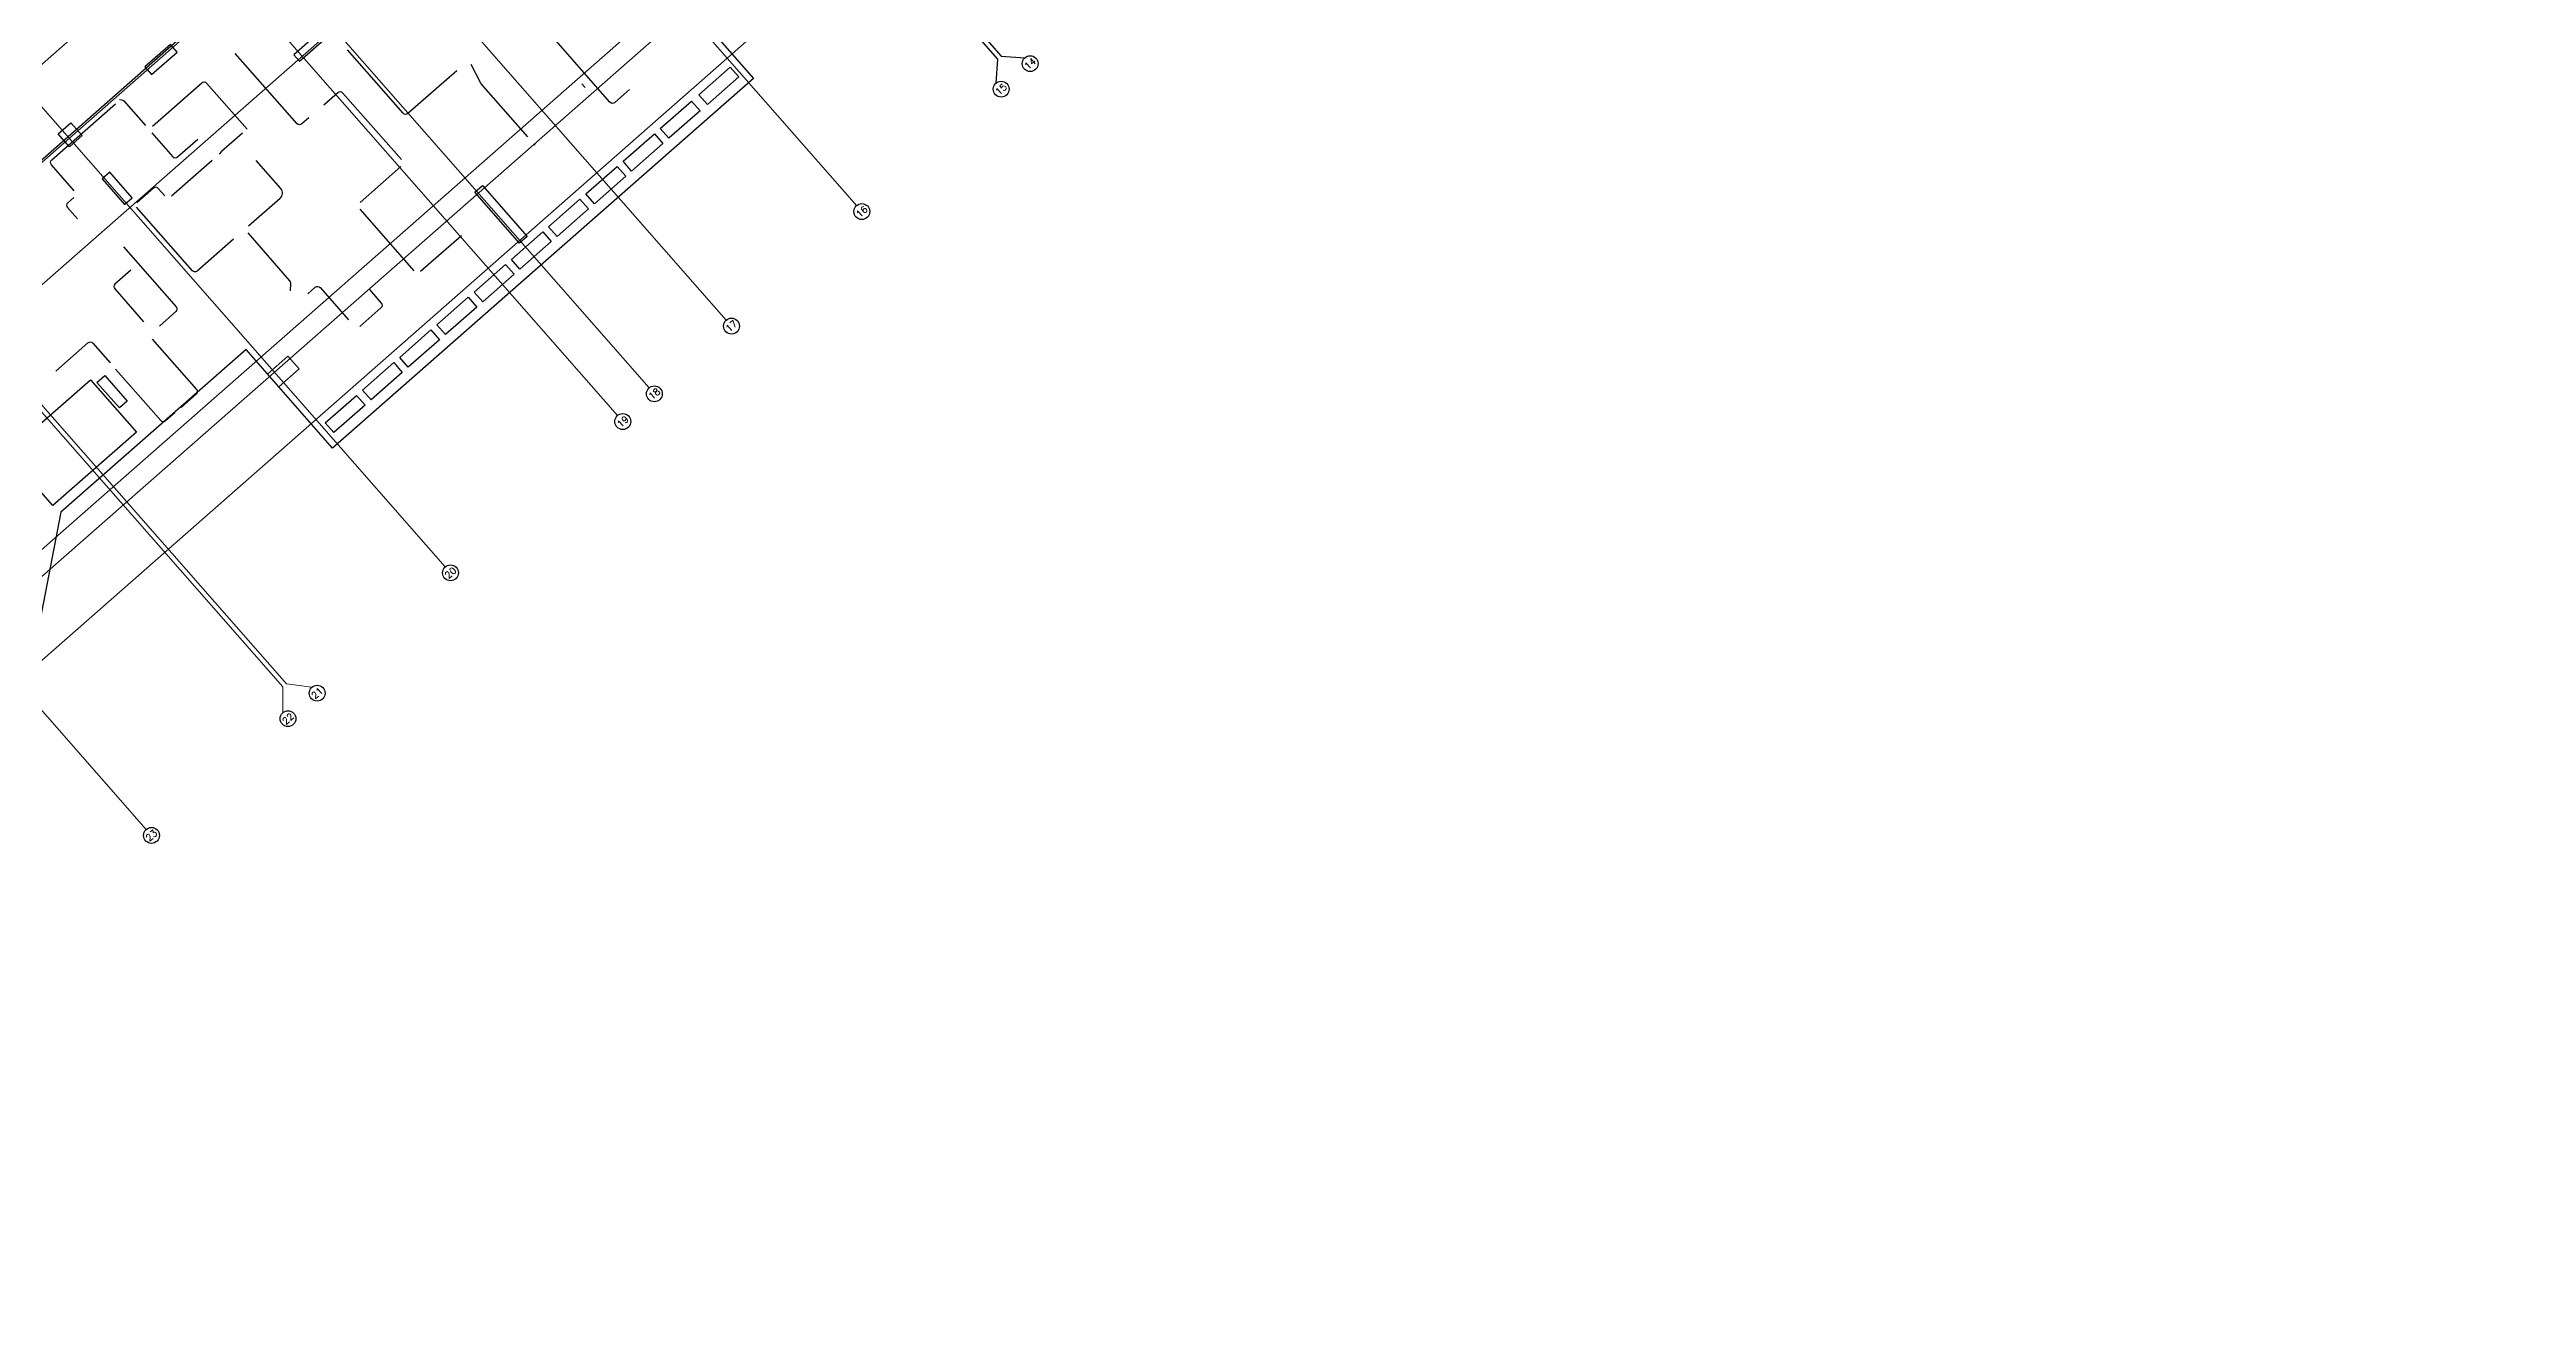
# Model space of a CAD drawing. Header units: metres. Extents: x 375833 to 375946, y 3316005 to 3316108.
# Drawn here: x 375872.9 to 375945.8, y 3316005.3 to 3316042.6 of the extents above; entities that cross this region are included whole.
import ezdxf
from ezdxf.enums import TextEntityAlignment as Align

# ---------------------------------------------------------------- set-up
doc = ezdxf.new("R2010")
doc.units = ezdxf.units.M
doc.header["$MEASUREMENT"] = 0
for name, color, linetype in [('Axes', 1, 'Continuous'), ('Column', 4, 'Continuous'), ('ElecConduit', 20, 'Continuous'), ('Opening', 2, 'Continuous'), ('S-GRID-CIRC', 3, 'Continuous'), ('S-GRID-CIRC-TEXT', 3, 'Continuous'), ('ShearWall', 14, 'Continuous'), ('Slab', 3, 'Continuous')]:
    doc.layers.add(name, color=color, linetype=linetype)
doc.styles.add('S-ROMANS', font='romans.shx', dxfattribs={"width": 0.75})

# ---------------------------------------------------------------- blocks, each defined once
blk = doc.blocks.new('S-GRID-CIRC')
at = {"layer": 'S-GRID-CIRC'}
blk.add_circle((0, 0), 0.35, dxfattribs=at)
at = {"layer": 'S-GRID-CIRC-TEXT', "color": 3, "style": 'S-ROMANS', "flags": 8}
blk.add_attdef('GRID-CIRC', text='', height=0.3, dxfattribs=at).set_placement((0, 0), align=Align.MIDDLE)

msp = doc.modelspace()

# ---------------------------------------------------------------- linework, layer by layer
at = {"layer": 'Axes', "lineweight": 0, "ltscale": 0.05}
for p, q in [((375841.876, 3316015.181), (375937.106, 3316098.777)), ((375843.307, 3316013.55), (375938.538, 3316097.146)), ((375845.095, 3316011.514), (375940.325, 3316095.109)), ((375849.35, 3316006.667), (375944.58, 3316090.262)), ((375945.801, 3316088.871), (375850.571, 3316005.276)), ((375871.265, 3316066.893), (375896.62, 3316038.009)), ((375867.425, 3316063.522), (375892.78, 3316034.638)), ((375865.155, 3316061.53), (375890.51, 3316032.646)), ((375864.223, 3316060.712), (375889.578, 3316031.828)), ((375859.151, 3316056.259), (375884.506, 3316027.375)), ((375850.343, 3316048.527), (375875.698, 3316019.643))]:
    msp.add_line(p, q, dxfattribs=at)
for points in [[(375848.624, 3316007.493), (375849.33, 3316007.447), (375943.809, 3316090.383), (375943.855, 3316091.088)], [(375855.127, 3316052.666), (375855.125, 3316052.068), (375879.825, 3316023.931), (375880.577, 3316023.832)], [(375854.425, 3316052.047), (375855.028, 3316051.967), (375879.719, 3316023.839), (375879.72, 3316023.08)]]:
    msp.add_lwpolyline(points, dxfattribs=at)
at = {"layer": 'Axes', "linetype": 'Continuous'}
for points in [[(375876.224, 3316071.249), (375876.179, 3316070.542), (375900.875, 3316042.409), (375901.579, 3316042.365)], [(375875.367, 3316070.497), (375876.074, 3316070.449), (375900.77, 3316042.317), (375900.722, 3316041.613)]]:
    msp.add_lwpolyline(points, dxfattribs=at)
at = {"layer": 'Column'}
for points in [[(375876.607, 3316042.529, 0), (375876.409, 3316042.754, 0), (375875.657, 3316042.094, 0), (375875.855, 3316041.869, 0), (375876.607, 3316042.529, 0)], [(375873.81, 3316040.074, 0), (375873.435, 3316039.744, 0), (375873.105, 3316040.12, 0), (375873.481, 3316040.45, 0), (375873.81, 3316040.074, 0)], [(375875.06, 3316038.044, 0), (375875.286, 3316038.242, 0), (375874.626, 3316038.994, 0), (375874.4, 3316038.796, 0), (375875.06, 3316038.044, 0)], [(375879.872, 3316033.578, 0), (375880.202, 3316033.202, 0), (375879.6, 3316032.675, 0), (375879.271, 3316033.05, 0), (375879.872, 3316033.578, 0)], [(375874.248, 3316032.807, 0), (375874.474, 3316033.005, 0), (375875.133, 3316032.254, 0), (375874.908, 3316032.056, 0), (375874.248, 3316032.807, 0)]]:
    msp.add_polyline3d(points, dxfattribs=at)
at = {"layer": 'ElecConduit'}
for points in [[(375884.843, 3316041.98), (375883.407, 3316040.718, -0.414215), (375883.266, 3316040.728), (375881.625, 3316042.596)], [(375889.935, 3316041.429), (375889.497, 3316041.045, -0.414214), (375889.356, 3316041.054), (375887.551, 3316043.11)], [(375880.489, 3316040.596), (375880.28, 3316040.413, -0.414214), (375880.139, 3316040.422), (375878.321, 3316042.492)], [(375886.938, 3316040.034), (375885.567, 3316041.595, -0.058732), (375885.554, 3316041.614), (375885.265, 3316042.163)], [(375874.911, 3316041.133), (375874.973, 3316041.127, -0.190876), (375875.039, 3316041.094), (375875.679, 3316040.364)], [(375875.879, 3316040.351), (375877.334, 3316041.628, -0.414212), (375877.475, 3316041.619), (375878.666, 3316040.262)], [(375880.928, 3316040.98), (375881.342, 3316041.343, -0.414214), (375881.483, 3316041.334), (375883.214, 3316039.363)], [(375873.578, 3316038.449), (375872.906, 3316039.214, -0.414215), (375872.915, 3316039.355), (375874.797, 3316041.006)], [(375875.866, 3316040.151), (375876.481, 3316039.451, 0.414214), (375876.622, 3316039.442), (375877.218, 3316039.965)], [(375878.71, 3316037.412), (375879.643, 3316038.231, 0.414214), (375879.661, 3316038.513), (375878.94, 3316039.334)], [(375873.565, 3316038.248), (375873.387, 3316038.092, 0.414214), (375873.378, 3316037.951), (375873.67, 3316037.618)], [(375876.242, 3316038.302), (375876.054, 3316038.515, 0.414214), (375875.913, 3316038.525), (375875.423, 3316038.095)], [(375878.272, 3316037.027), (375877.197, 3316036.084, -0.414214), (375877.056, 3316036.094), (375875.415, 3316037.964)], [(375875.025, 3316036.8), (375876.579, 3316035.029, -0.414214), (375876.57, 3316034.888), (375876.087, 3316034.463)], [(375879.948, 3316035.499), (375879.955, 3316035.731, 0.19064), (375879.931, 3316035.8), (375878.696, 3316037.206)], [(375875.24, 3316036.106), (375874.778, 3316035.7, 0.414214), (375874.769, 3316035.559), (375875.622, 3316034.587)], [(375880.461, 3316035.417), (375880.678, 3316035.608, -0.414214), (375880.819, 3316035.599), (375881.653, 3316034.649)], [(375882.273, 3316035.538), (375882.621, 3316035.142, -0.414214), (375882.612, 3316035), (375881.989, 3316034.454)], [(375873.033, 3316033.137), (375873.983, 3316033.972, -0.414214), (375874.124, 3316033.962), (375874.634, 3316033.381)], [(375875.873, 3316034.082), (375877.176, 3316032.598, -0.414214), (375877.167, 3316032.457), (375876.724, 3316032.068)], [(375876.538, 3316031.905), (375876.27, 3316031.669, -0.414214), (375876.129, 3316031.679), (375874.797, 3316033.196)]]:
    msp.add_lwpolyline(points, format="xyb", dxfattribs=at)
for points in [[(375888.528, 3316041.594), (375888.624, 3316041.485)], [(375878.529, 3316040.141), (375877.914, 3316039.601), (375877.85, 3316039.527)], [(375887.134, 3316039.812), (375887.15, 3316039.793)], [(375877.637, 3316039.34), (375876.441, 3316038.29)], [(375881.998, 3316038.106), (375883.201, 3316039.162)], [(375881.985, 3316037.906), (375883.579, 3316036.09)], [(375883.779, 3316036.077), (375884.982, 3316037.133)]]:
    msp.add_lwpolyline(points, dxfattribs=at)
at = {"layer": 'Opening'}
for points in [[(375874.583, 3316046.061, 0), (375875.473, 3316045.046, 0), (375875.601, 3316045.159, 0), (375877.178, 3316043.362, 0), (375871.323, 3316038.223, 0), (375868.856, 3316041.034, 0), (375874.583, 3316046.061, 0)], [(375893.149, 3316041.797, 0), (375892.227, 3316040.988, 0), (375891.975, 3316041.276, 0), (375892.896, 3316042.085, 0), (375893.149, 3316041.797, 0)], [(375892.012, 3316040.799, 0), (375891.091, 3316039.991, 0), (375890.838, 3316040.278, 0), (375891.76, 3316041.087, 0), (375892.012, 3316040.799, 0)], [(375890.915, 3316039.837, 0), (375889.994, 3316039.028, 0), (375889.742, 3316039.315, 0), (375890.663, 3316040.124, 0), (375890.915, 3316039.837, 0)], [(375889.819, 3316038.874, 0), (375888.898, 3316038.066, 0), (375888.645, 3316038.353, 0), (375889.567, 3316039.162, 0), (375889.819, 3316038.874, 0)], [(375888.723, 3316037.912, 0), (375887.801, 3316037.103, 0), (375887.549, 3316037.39, 0), (375888.47, 3316038.199, 0), (375888.723, 3316037.912, 0)], [(375887.626, 3316036.949, 0), (375886.705, 3316036.141, 0), (375886.452, 3316036.428, 0), (375887.374, 3316037.237, 0), (375887.626, 3316036.949, 0)], [(375886.53, 3316035.987, 0), (375885.608, 3316035.178, 0), (375885.356, 3316035.465, 0), (375886.277, 3316036.274, 0), (375886.53, 3316035.987, 0)], [(375885.433, 3316035.024, 0), (375884.512, 3316034.216, 0), (375884.259, 3316034.503, 0), (375885.181, 3316035.312, 0), (375885.433, 3316035.024, 0)], [(375884.337, 3316034.062, 0), (375883.415, 3316033.253, 0), (375883.163, 3316033.54, 0), (375884.084, 3316034.349, 0), (375884.337, 3316034.062, 0)], [(375883.24, 3316033.099, 0), (375882.319, 3316032.291, 0), (375882.066, 3316032.578, 0), (375882.988, 3316033.387, 0), (375883.24, 3316033.099, 0)], [(375875.407, 3316031.336, 0), (375872.949, 3316029.179, 0), (375871.597, 3316030.719, 0), (375874.054, 3316032.876, 0), (375875.407, 3316031.336, 0)], [(375882.144, 3316032.137, 0), (375881.222, 3316031.328, 0), (375880.97, 3316031.615, 0), (375881.891, 3316032.424, 0), (375882.144, 3316032.137, 0)]]:
    msp.add_polyline3d(points, dxfattribs=at)
at = {"layer": 'ShearWall'}
for points in [[(375880.045, 3316042.446, 0), (375880.21, 3316042.258, 0), (375881.412, 3316043.314, 0), (375881.247, 3316043.502, 0), (375880.045, 3316042.446, 0)], [(375885.373, 3316038.408, 0), (375885.598, 3316038.605, 0), (375886.918, 3316037.102, 0), (375886.692, 3316036.905, 0), (375885.373, 3316038.408, 0)]]:
    msp.add_polyline3d(points, dxfattribs=at)
at = {"layer": 'Slab'}
msp.add_polyline3d([(375895.209, 3316048.719, 0), (375895.407, 3316048.493, 0), (375891.037, 3316044.657, 0), (375893.584, 3316041.756, 0), (375881.183, 3316030.871, 0), (375878.637, 3316033.772, 0), (375873.183, 3316028.985, 0), (375872.206, 3316023.896, 0)], dxfattribs=at)

# ---------------------------------------------------------------- block references
at = {"layer": 'S-GRID-CIRC', "ltscale": 20}
ref = msp.add_blockref('S-GRID-CIRC', (375901.733, 3316042.19), dxfattribs=dict(at, xscale=0.667, yscale=0.667, zscale=0.667, rotation=221.2773505742023))
ref.add_attrib('GRID-CIRC', '14', dxfattribs={"layer": 'S-GRID-CIRC-TEXT', "color": 3, "height": 0.2001, "rotation": 41.27735, "style": 'S-ROMANS'}).set_placement((375901.733, 3316042.19), align=Align.MIDDLE)
ref = msp.add_blockref('S-GRID-CIRC', (375900.876, 3316041.437), dxfattribs=dict(at, xscale=0.667, yscale=0.667, zscale=0.667, rotation=221.2773505742023))
ref.add_attrib('GRID-CIRC', '15', dxfattribs={"layer": 'S-GRID-CIRC-TEXT', "color": 3, "height": 0.2001, "rotation": 41.27735, "style": 'S-ROMANS'}).set_placement((375900.876, 3316041.437), align=Align.MIDDLE)
ref = msp.add_blockref('S-GRID-CIRC', (375896.774, 3316037.834), dxfattribs=dict(at, xscale=0.667, yscale=0.667, zscale=0.667, rotation=221.2773505742023))
ref.add_attrib('GRID-CIRC', '16', dxfattribs={"layer": 'S-GRID-CIRC-TEXT', "color": 3, "height": 0.2001, "rotation": 41.27735, "style": 'S-ROMANS'}).set_placement((375896.774, 3316037.834), align=Align.MIDDLE)
ref = msp.add_blockref('S-GRID-CIRC', (375892.934, 3316034.463), dxfattribs=dict(at, xscale=0.667, yscale=0.667, zscale=0.667, rotation=221.2773505742023))
ref.add_attrib('GRID-CIRC', '17', dxfattribs={"layer": 'S-GRID-CIRC-TEXT', "color": 3, "height": 0.2001, "rotation": 41.27735, "style": 'S-ROMANS'}).set_placement((375892.934, 3316034.463), align=Align.MIDDLE)
ref = msp.add_blockref('S-GRID-CIRC', (375890.664, 3316032.47), dxfattribs=dict(at, xscale=0.667, yscale=0.667, zscale=0.667, rotation=221.2773505742023))
ref.add_attrib('GRID-CIRC', '18', dxfattribs={"layer": 'S-GRID-CIRC-TEXT', "color": 3, "height": 0.2001, "rotation": 41.27735, "style": 'S-ROMANS'}).set_placement((375890.664, 3316032.47), align=Align.MIDDLE)
ref = msp.add_blockref('S-GRID-CIRC', (375889.733, 3316031.652), dxfattribs=dict(at, xscale=0.667, yscale=0.667, zscale=0.667, rotation=221.2773505742023))
ref.add_attrib('GRID-CIRC', '19', dxfattribs={"layer": 'S-GRID-CIRC-TEXT', "color": 3, "height": 0.2001, "rotation": 41.27735, "style": 'S-ROMANS'}).set_placement((375889.733, 3316031.652), align=Align.MIDDLE)
ref = msp.add_blockref('S-GRID-CIRC', (375884.66, 3316027.199), dxfattribs=dict(at, xscale=0.667, yscale=0.667, zscale=0.667, rotation=221.2773505742023))
ref.add_attrib('GRID-CIRC', '20', dxfattribs={"layer": 'S-GRID-CIRC-TEXT', "color": 3, "height": 0.2001, "rotation": 41.27735, "style": 'S-ROMANS'}).set_placement((375884.66, 3316027.199), align=Align.MIDDLE)
ref = msp.add_blockref('S-GRID-CIRC', (375880.731, 3316023.657), dxfattribs=dict(at, xscale=0.667, yscale=0.667, zscale=0.667, rotation=221.2773505742023))
ref.add_attrib('GRID-CIRC', '21', dxfattribs={"layer": 'S-GRID-CIRC-TEXT', "color": 3, "height": 0.2001, "rotation": 41.27735, "style": 'S-ROMANS'}).set_placement((375880.731, 3316023.657), align=Align.MIDDLE)
ref = msp.add_blockref('S-GRID-CIRC', (375879.874, 3316022.905), dxfattribs=dict(at, xscale=0.667, yscale=0.667, zscale=0.667, rotation=221.2773505742023))
ref.add_attrib('GRID-CIRC', '22', dxfattribs={"layer": 'S-GRID-CIRC-TEXT', "color": 3, "height": 0.2001, "rotation": 41.27735, "style": 'S-ROMANS'}).set_placement((375879.874, 3316022.905), align=Align.MIDDLE)
ref = msp.add_blockref('S-GRID-CIRC', (375875.852, 3316019.468), dxfattribs=dict(at, xscale=0.667, yscale=0.667, zscale=0.667, rotation=221.2773505742023))
ref.add_attrib('GRID-CIRC', '23', dxfattribs={"layer": 'S-GRID-CIRC-TEXT', "color": 3, "height": 0.2001, "rotation": 41.27735, "style": 'S-ROMANS'}).set_placement((375875.852, 3316019.468), align=Align.MIDDLE)

doc.saveas('drawing.dxf')
